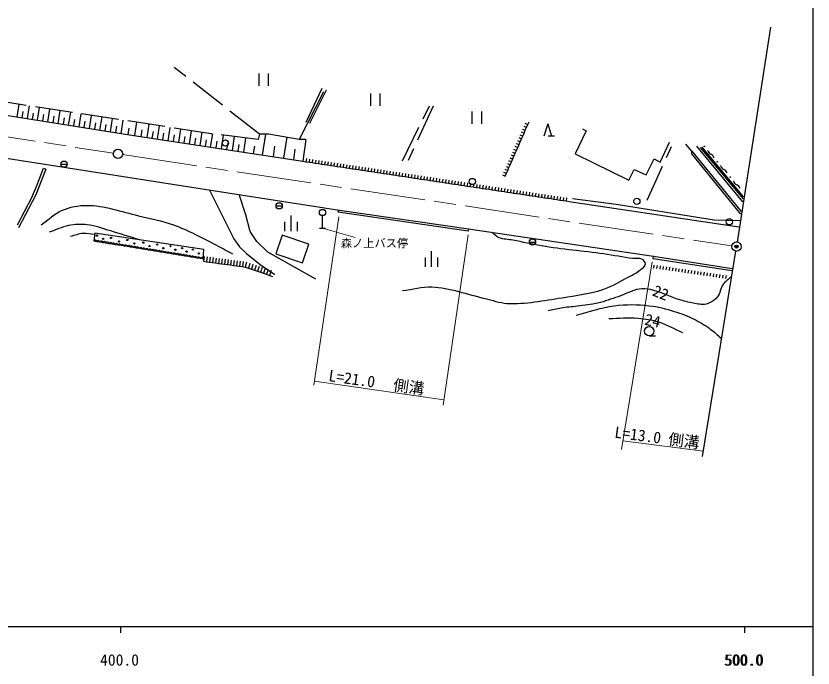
# Model space of a CAD drawing. Units: millimetres, scale not verified. Extents: x 40000 to 680000, y 20000 to 380000.
# Drawn here: x 451238 to 579000, y 198357 to 302886 of the extents above; entities that cross this region are included whole.
import ezdxf
from ezdxf.enums import TextEntityAlignment as Align

# ---------------------------------------------------------------- set-up
doc = ezdxf.new("R2010")
doc.units = ezdxf.units.MM
doc.header["$LTSCALE"] = 1000
doc.header["$PDMODE"] = 32
doc.header["$PDSIZE"] = 500
doc.linetypes.add('CHAIN', pattern=[18.5, 12, -1.5, 3.5, -1.5])
doc.linetypes.add('DASHED', pattern=[7.5, 6, -1.5])
for name, color, linetype, lineweight in [('M-BGD', 7, 'Continuous', 25), ('M-BGD-EXST', 7, 'Continuous', 25), ('M-BMK', 2, 'CHAIN', 13), ('M-BMK-HTXT', 7, 'Continuous', 13), ('M-BMK-SRVR', 3, 'Continuous', 25), ('M-STR-HTXT', 7, 'Continuous', 13), ('M-TTL-BAND', 7, 'Continuous', 25)]:
    doc.layers.add(name, color=color, linetype=linetype, lineweight=lineweight)
doc.layers.add('M-OTRS', color=6, linetype='Continuous')
doc.styles.add('ＭＳ ゴシック', font='')
doc.styles.get('ＭＳ ゴシック').set_extended_font_data('MS Gothic')

msp = doc.modelspace()

# ---------------------------------------------------------------- linework, layer by layer
at = {"layer": 'M-BGD'}
for p, q in [((572162, 301070), (566852, 266648)), ((500509, 290739), (496633, 283090)), ((451435, 286681), (451758, 288721)), ((452253, 286552), (452414, 287574)), ((453072, 286423), (453395, 288470)), ((454714, 286163), (455039, 288219)), ((456364, 285903), (456690, 287966)), ((458019, 285641), (458347, 287712)), ((453892, 286293), (454054, 287319)), ((455538, 286033), (455701, 287063)), ((457191, 285772), (457354, 286806)), ((458849, 285510), (459013, 286548)), ((459681, 285378), (460010, 287458)), ((460515, 285247), (460679, 286288)), ((461350, 285115), (461680, 287202)), ((463025, 284850), (463356, 286946)), ((464707, 284584), (465039, 286688)), ((466395, 284317), (466729, 286430)), ((462187, 284982), (462352, 286028)), ((463865, 284717), (464031, 285767)), ((465550, 284451), (465717, 285505)), ((467241, 284184), (467409, 285242)), ((468090, 284049), (468425, 286170)), ((470583, 285840), (470259, 283711)), ((472246, 283408), (472571, 285536)), ((473948, 283149), (474272, 285275)), ((475648, 282889), (475973, 285015)), ((532621, 285214), (533079, 285013)), ((532822, 285674), (533280, 285473)), ((532878, 284554), (533079, 285013)), ((533079, 285013), (533280, 285473)), ((533280, 285473), (533481, 285933)), ((469349, 284888), (469194, 283874)), ((471439, 284607), (471278, 283556)), ((473097, 283278), (473259, 284342)), ((474798, 283019), (474960, 284082)), ((476499, 282759), (476661, 283822)), ((477349, 282630), (477673, 284755)), ((479048, 282370), (479372, 284495)), ((480747, 282111), (481071, 284235)), ((482448, 281852), (482773, 283981)), ((484179, 281588), (484511, 283764)), ((491224, 283925), (490716, 280591)), ((532017, 283835), (532475, 283634)), ((532218, 284295), (532676, 284094)), ((532274, 283175), (532475, 283634)), ((532420, 284754), (532878, 284554)), ((532475, 283634), (532676, 284094)), ((532676, 284094), (532878, 284554)), ((478198, 282500), (478360, 283562)), ((479898, 282241), (480060, 283303)), ((481596, 281982), (481758, 283043)), ((483309, 281721), (483473, 282797)), ((485060, 281453), (485227, 282554)), ((485950, 281318), (486289, 283543)), ((487759, 281042), (488106, 283316)), ((494637, 283430), (494124, 280071)), ((497692, 283090), (496633, 283090)), ((497692, 283090), (497224, 279598)), ((531413, 282456), (531871, 282255)), ((531614, 282916), (532072, 282715)), ((531816, 283375), (532274, 283175)), ((531871, 282255), (532072, 282715)), ((532072, 282715), (532274, 283175)), ((486849, 281180), (487021, 282305)), ((489457, 282019), (489273, 280811)), ((492697, 282019), (492439, 280328)), ((495963, 281537), (495703, 279830)), ((531011, 281536), (531469, 281336)), ((531212, 281996), (531670, 281796)), ((531267, 280876), (531469, 281336)), ((531469, 281336), (531670, 281796)), ((531670, 281796), (531871, 282255)), ((559567, 281194), (567496, 271533)), ((567741, 273084), (560361, 281988)), ((560905, 281792), (567814, 273547)), ((567871, 273909), (561248, 281854)), ((497795, 280017), (497721, 279523)), ((498292, 279942), (498217, 279448)), ((498788, 279867), (498714, 279373)), ((530407, 280157), (530865, 279957)), ((530608, 280617), (531066, 280417)), ((530663, 279497), (530865, 279957)), ((530809, 281077), (531267, 280876)), ((530865, 279957), (531066, 280417)), ((531066, 280417), (531267, 280876)), ((497224, 279598), (497721, 279523)), ((497721, 279523), (498217, 279448)), ((498217, 279448), (498714, 279373)), ((498714, 279373), (499210, 279298)), ((499285, 279792), (499210, 279298)), ((499210, 279298), (499707, 279223)), ((499781, 279717), (499707, 279223)), ((499707, 279223), (500203, 279148)), ((500278, 279642), (500203, 279148)), ((500203, 279148), (500700, 279073)), ((500775, 279568), (500700, 279073)), ((500700, 279073), (501196, 278998)), ((501271, 279493), (501196, 278998)), ((501196, 278998), (501693, 278923)), ((501768, 279418), (501693, 278923)), ((501693, 278923), (502190, 278848)), ((502264, 279343), (502190, 278848)), ((502190, 278848), (502686, 278773)), ((502761, 279268), (502686, 278773)), ((502686, 278773), (503183, 278698)), ((503257, 279193), (503183, 278698)), ((503183, 278698), (503679, 278623)), ((503754, 279118), (503679, 278623)), ((503679, 278623), (504176, 278548)), ((504250, 279043), (504176, 278548)), ((504176, 278548), (504672, 278473)), ((504747, 278968), (504672, 278473)), ((505244, 278893), (505169, 278398)), ((505740, 278818), (505666, 278323)), ((506237, 278743), (506162, 278248)), ((506733, 278668), (506659, 278174)), ((507230, 278593), (507155, 278099)), ((529803, 278778), (530261, 278578)), ((530004, 279238), (530462, 279037)), ((530060, 278118), (530261, 278578)), ((530205, 279698), (530663, 279497)), ((530261, 278578), (530462, 279037)), ((530462, 279037), (530663, 279497)), ((504672, 278473), (505169, 278398)), ((505169, 278398), (505666, 278323)), ((505666, 278323), (506162, 278248)), ((506162, 278248), (506659, 278174)), ((506659, 278174), (507155, 278099)), ((507155, 278099), (507652, 278024)), ((507726, 278518), (507652, 278024)), ((507652, 278024), (508148, 277949)), ((508223, 278443), (508148, 277949)), ((508148, 277949), (508645, 277874)), ((508720, 278368), (508645, 277874)), ((508645, 277874), (509141, 277799)), ((509216, 278293), (509141, 277799)), ((509141, 277799), (509638, 277724)), ((509713, 278218), (509638, 277724)), ((509638, 277724), (510135, 277649)), ((510209, 278143), (510135, 277649)), ((510135, 277649), (510631, 277574)), ((510706, 278068), (510631, 277574)), ((510631, 277574), (511128, 277499)), ((511202, 277993), (511128, 277499)), ((511128, 277499), (511624, 277424)), ((511699, 277918), (511624, 277424)), ((511624, 277424), (512121, 277349)), ((512195, 277843), (512121, 277349)), ((512121, 277349), (512617, 277274)), ((512692, 277768), (512617, 277274)), ((512617, 277274), (513114, 277199)), ((513189, 277693), (513114, 277199)), ((513685, 277618), (513611, 277124)), ((514182, 277543), (514107, 277049)), ((514678, 277468), (514604, 276974)), ((515175, 277393), (515100, 276899)), ((515671, 277318), (515597, 276824)), ((529199, 277399), (529657, 277199)), ((529400, 277859), (529858, 277658)), ((529602, 278319), (530060, 278118)), ((529657, 277199), (529858, 277658)), ((529858, 277658), (530060, 278118)), ((513114, 277199), (513611, 277124)), ((513611, 277124), (514107, 277049)), ((514107, 277049), (514604, 276974)), ((514604, 276974), (515100, 276899)), ((515100, 276899), (515597, 276824)), ((515597, 276824), (516093, 276749)), ((516168, 277244), (516093, 276749)), ((516093, 276749), (516590, 276674)), ((516665, 277169), (516590, 276674)), ((516590, 276674), (517086, 276599)), ((517161, 277094), (517086, 276599)), ((517086, 276599), (517583, 276524)), ((517658, 277019), (517583, 276524)), ((517583, 276524), (518080, 276449)), ((518154, 276944), (518080, 276449)), ((518080, 276449), (518576, 276374)), ((518651, 276869), (518576, 276374)), ((518576, 276374), (519073, 276299)), ((519147, 276794), (519073, 276299)), ((519073, 276299), (519569, 276224)), ((519644, 276719), (519569, 276224)), ((519569, 276224), (520066, 276149)), ((520140, 276644), (520066, 276149)), ((520066, 276149), (520562, 276074)), ((520637, 276569), (520562, 276074)), ((520562, 276074), (521059, 275999)), ((521134, 276494), (521059, 275999)), ((521059, 275999), (521556, 275924)), ((521630, 276419), (521556, 275924)), ((522127, 276344), (522052, 275850)), ((522623, 276269), (522549, 275775)), ((523120, 276194), (523045, 275700)), ((523616, 276119), (523542, 275625)), ((524113, 276044), (524038, 275550)), ((524610, 275969), (524535, 275475)), ((521556, 275924), (522052, 275850)), ((522052, 275850), (522549, 275775)), ((522549, 275775), (523045, 275700)), ((523045, 275700), (523542, 275625)), ((523542, 275625), (524038, 275550)), ((524038, 275550), (524535, 275475)), ((524535, 275475), (525031, 275400)), ((525106, 275894), (525031, 275400)), ((525031, 275400), (525528, 275325)), ((525603, 275819), (525528, 275325)), ((525528, 275325), (526025, 275250)), ((526099, 275744), (526025, 275250)), ((526025, 275250), (526521, 275175)), ((526596, 275669), (526521, 275175)), ((526521, 275175), (527018, 275100)), ((527092, 275594), (527018, 275100)), ((527018, 275100), (527514, 275025)), ((527589, 275519), (527514, 275025)), ((527514, 275025), (528011, 274950)), ((528085, 275444), (528011, 274950)), ((528011, 274950), (528507, 274875)), ((528582, 275369), (528507, 274875)), ((528507, 274875), (529004, 274800)), ((529079, 275294), (529004, 274800)), ((529004, 274800), (529501, 274725)), ((529575, 275219), (529501, 274725)), ((529501, 274725), (529997, 274650)), ((530072, 275144), (529997, 274650)), ((530568, 275069), (530494, 274575)), ((531065, 274995), (530990, 274500)), ((531561, 274920), (531487, 274425)), ((532058, 274845), (531983, 274350)), ((532555, 274770), (532480, 274275)), ((533051, 274695), (532976, 274200)), ((529997, 274650), (530494, 274575)), ((530494, 274575), (530990, 274500)), ((530990, 274500), (531487, 274425)), ((531487, 274425), (531983, 274350)), ((531983, 274350), (532480, 274275)), ((532480, 274275), (532976, 274200)), ((532976, 274200), (533473, 274125)), ((533548, 274620), (533473, 274125)), ((533473, 274125), (533970, 274050)), ((534044, 274545), (533970, 274050)), ((533970, 274050), (534466, 273975)), ((534541, 274470), (534466, 273975)), ((534466, 273975), (534963, 273900)), ((535037, 274395), (534963, 273900)), ((534963, 273900), (535459, 273825)), ((535534, 274320), (535459, 273825)), ((535459, 273825), (535956, 273750)), ((536031, 274245), (535956, 273750)), ((535956, 273750), (536452, 273675)), ((536527, 274170), (536452, 273675)), ((536452, 273675), (536949, 273601)), ((537024, 274095), (536949, 273601)), ((536949, 273601), (537446, 273526)), ((537520, 274020), (537446, 273526)), ((537446, 273526), (537942, 273451)), ((538017, 273945), (537942, 273451)), ((537942, 273451), (538439, 273376)), ((538513, 273870), (538439, 273376)), ((539010, 273795), (538935, 273301)), ((539506, 273720), (539432, 273226)), ((538439, 273376), (538935, 273301)), ((538935, 273301), (539432, 273226)), ((539432, 273226), (539928, 273151)), ((539928, 273151), (567107, 269071)), ((463710, 266837), (464197, 266757)), ((464197, 266757), (464684, 266677)), ((464684, 266677), (465172, 266597)), ((465172, 266597), (465659, 266517)), ((465659, 266517), (466147, 266437)), ((466147, 266437), (466634, 266357)), ((466634, 266357), (467122, 266277)), ((467122, 266277), (467609, 266198)), ((467609, 266198), (468096, 266118)), ((468096, 266118), (468584, 266038)), ((468584, 266038), (469071, 265958)), ((469071, 265958), (469559, 265878)), ((469559, 265878), (470046, 265798)), ((470046, 265798), (470533, 265718)), ((470533, 265718), (471021, 265638)), ((471021, 265638), (471508, 265558)), ((471508, 265558), (471996, 265478)), ((471996, 265478), (472483, 265398)), ((472483, 265398), (472971, 265318)), ((472971, 265318), (473458, 265238)), ((473458, 265238), (473945, 265158)), ((473945, 265158), (474433, 265078)), ((474433, 265078), (474920, 264998)), ((474920, 264998), (475408, 264918)), ((475408, 264918), (475895, 264838)), ((475895, 264838), (476383, 264758)), ((476383, 264758), (476870, 264679)), ((476870, 264679), (477357, 264599)), ((477357, 264599), (477845, 264519)), ((477845, 264519), (478332, 264439)), ((561297, 232292), (566618, 265167)), ((478332, 264439), (478820, 264359)), ((478820, 264359), (479307, 264279)), ((479307, 264279), (479794, 264199)), ((479794, 264199), (480282, 264119)), ((480282, 264119), (480769, 264039)), ((480769, 264039), (481257, 263959)), ((481427, 264346), (481319, 263554)), ((481319, 263554), (481796, 263489)), ((481904, 264281), (481796, 263489)), ((481796, 263489), (482273, 263423)), ((482382, 264216), (482273, 263423)), ((482273, 263423), (482751, 263358)), ((482859, 264151), (482751, 263358)), ((482751, 263358), (483228, 263293)), ((483337, 264086), (483228, 263293)), ((483228, 263293), (483706, 263228)), ((483814, 264020), (483706, 263228)), ((483706, 263228), (484183, 263163)), ((484291, 263955), (484183, 263163)), ((484769, 263890), (484660, 263097)), ((485246, 263825), (485138, 263032)), ((485724, 263760), (485615, 262967)), ((486201, 263694), (486093, 262902)), ((486678, 263629), (486570, 262836)), ((487156, 263564), (487047, 262771)), ((487633, 263499), (487525, 262706)), ((488200, 263427), (488002, 262641)), ((488747, 263231), (488488, 262474)), ((484183, 263163), (484660, 263097)), ((484660, 263097), (485138, 263032)), ((485138, 263032), (485615, 262967)), ((485615, 262967), (486093, 262902)), ((486093, 262902), (486570, 262836)), ((486570, 262836), (487047, 262771)), ((487047, 262771), (487525, 262706)), ((487525, 262706), (488002, 262641)), ((488002, 262641), (488488, 262474)), ((488488, 262474), (488973, 262308)), ((489233, 263064), (488973, 262308)), ((488973, 262308), (489459, 262141)), ((489718, 262898), (489459, 262141)), ((489459, 262141), (489944, 261974)), ((490204, 262731), (489944, 261974)), ((489944, 261974), (490429, 261808)), ((490689, 262564), (490429, 261808)), ((491175, 262398), (490915, 261641)), ((491660, 262231), (491400, 261474)), ((492145, 262064), (491886, 261308)), ((553471, 262469), (553544, 262964)), ((553974, 262396), (554046, 262890)), ((554477, 262322), (554549, 262817)), ((554979, 262249), (555052, 262744)), ((555482, 262175), (555554, 262670)), ((555985, 262102), (556057, 262597)), ((556487, 262029), (556559, 262523)), ((556990, 261955), (557062, 262450)), ((557492, 261882), (557565, 262376)), ((557995, 261808), (558067, 262303)), ((558498, 261735), (558570, 262230)), ((559000, 261661), (559073, 262156)), ((559503, 261588), (559575, 262083)), ((560006, 261515), (560078, 262009)), ((560508, 261441), (560580, 261936)), ((490429, 261808), (490915, 261641)), ((490915, 261641), (491400, 261474)), ((491400, 261474), (491886, 261308)), ((491886, 261308), (492371, 261141)), ((561011, 261368), (561083, 261863)), ((561513, 261294), (561586, 261789)), ((562016, 261221), (562088, 261716)), ((562519, 261148), (562591, 261642)), ((563021, 261074), (563094, 261569)), ((563524, 261001), (563596, 261495)), ((564027, 260927), (564099, 261422)), ((564529, 260854), (564601, 261349)), ((565032, 260780), (565104, 261275))]:
    msp.add_line(p, q, dxfattribs=at)
at = {"layer": 'M-BGD', "linetype": 'DASHED'}
for p, q in [((490264, 283925), (476615, 294647)), ((500276, 291230), (497356, 285158)), ((500974, 290998), (498157, 285364)), ((513171, 279679), (517512, 288465)), ((518132, 288414), (514101, 279731)), ((552436, 273344), (556296, 281947)), ((493888, 267749), (492871, 264778)), ((498174, 266282), (493888, 267749)), ((497157, 263312), (498174, 266282)), ((492871, 264778), (497157, 263312))]:
    msp.add_line(p, q, dxfattribs=at)
at = {"layer": 'M-BGD'}
for points in [[(391927, 296057), (416490, 292174), (440842, 288359), (469433, 283837), (497224, 279598)], [(373266, 292246), (386432, 290160), (449050, 280207), (482489, 274946), (503071, 271777), (523797, 268768), (523730, 268401), (502909, 271419), (502983, 271790)], [(496633, 283090), (491724, 283925), (490264, 283925)], [(542058, 284805), (542657, 284492), (540874, 280759), (549464, 276579), (550352, 278294), (552251, 277405), (553507, 279963), (554487, 279427), (556003, 282627)], [(567432, 271132), (559567, 280790), (559567, 281194), (558633, 282339)], [(451498, 269377), (453739, 273664), (454554, 275574), (455637, 278477), (456006, 278331), (454420, 274219), (451632, 268901)], [(482271, 274981), (486139, 267134), (487096, 265862), (488177, 264801), (490398, 263038), (492711, 261435)], [(499326, 260710), (491606, 264999), (489834, 266714), (488804, 268316), (488061, 271003), (487039, 274246)], [(567264, 270068), (563143, 270157), (547450, 272672), (540441, 273577)], [(523797, 268768), (553444, 264358), (566056, 262420)], [(481257, 263959), (481365, 265475), (463859, 268055), (463710, 266837)], [(565996, 262041), (553372, 263952), (553444, 264358)]]:
    msp.add_lwpolyline(points, dxfattribs=at)
at = {"layer": 'M-BGD', "linetype": 'DASHED'}
msp.add_lwpolyline([(490264, 283925), (490081, 283070), (482528, 284012), (443473, 289989), (442652, 292084), (438782, 292464), (438222, 288769)], dxfattribs=at)
at = {"layer": 'M-BGD'}
for centre, radius in [((561573, 281973), 50), ((563652, 279516), 50), ((565732, 277059), 50), ((464233, 267677), 100), ((465224, 267140), 100), ((466484, 267305), 100), ((469107, 266974), 100), ((467744, 266727), 100), ((470222, 266417), 100), ((471647, 266561), 100), ((472639, 266004), 100), ((473878, 266231), 100), ((474848, 265653), 100), ((476005, 265983), 100), ((477884, 265653), 100), ((476790, 265405), 100), ((478587, 265116), 100), ((479599, 265425), 100), ((480549, 264826), 100)]:
    msp.add_circle(centre, radius, dxfattribs=at)
for centre, radius, start, end in [((562932, 281542), 859, 192.32605, 248.15704), ((562293, 279947), 859, 12.32427, 68.15773), ((565012, 279085), 859, 192.32605, 248.15704), ((564372, 277490), 859, 12.32427, 68.15773), ((567091, 276628), 859, 192.32361, 248.15931), ((566452, 275033), 859, 12.32605, 68.15704), ((463933, 266671), 278, 18.13744, 143.23236), ((464420, 266591), 278, 18.13892, 143.23125), ((464907, 266511), 278, 18.13799, 143.23181), ((465395, 266431), 278, 18.14009, 143.23199), ((465882, 266351), 278, 18.13744, 143.23236), ((466370, 266271), 278, 18.13744, 143.23236), ((466857, 266191), 278, 18.13744, 143.23236), ((467344, 266111), 278, 18.14157, 143.23089), ((467832, 266031), 278, 18.13744, 143.23236), ((468319, 265951), 278, 18.13744, 143.23236), ((468807, 265871), 278, 18.13744, 143.23236), ((469294, 265791), 278, 18.14009, 143.23199), ((469782, 265711), 278, 18.13892, 143.23125), ((470269, 265631), 278, 18.13744, 143.23236), ((470756, 265551), 278, 18.13744, 143.23236), ((471244, 265471), 278, 18.14009, 143.23199), ((471731, 265391), 278, 18.13744, 143.23236), ((472219, 265311), 278, 18.13892, 143.23125), ((472706, 265231), 278, 18.13744, 143.23236), ((473194, 265152), 278, 18.14009, 143.23199), ((473681, 265072), 278, 18.13744, 143.23236), ((474168, 264992), 278, 18.13744, 143.23236), ((474656, 264912), 278, 18.13892, 143.23125), ((475143, 264832), 278, 18.14009, 143.23199), ((475631, 264752), 278, 18.13744, 143.23236), ((476118, 264672), 278, 18.13744, 143.23236), ((476605, 264592), 278, 18.13744, 143.23236), ((477093, 264512), 278, 18.14157, 143.23089), ((477580, 264432), 278, 18.13799, 143.23181), ((478068, 264352), 278, 18.13744, 143.23236), ((478555, 264272), 278, 18.13744, 143.23236), ((479043, 264192), 278, 18.14009, 143.23199), ((479530, 264112), 278, 18.13744, 143.23236), ((480017, 264032), 278, 18.13892, 143.23125), ((480505, 263952), 278, 18.13744, 143.23236), ((480992, 263872), 278, 18.14009, 143.23199)]:
    msp.add_arc(centre, radius, start, end, dxfattribs=at)
for points, knots in [([(455301, 269429), (456436, 270206), (457437, 271227), (458704, 271759), (459914, 272268), (461255, 272526), (462567, 272526), (465391, 272525), (468124, 271505), (470876, 270870), (472760, 270436), (474670, 270060), (476486, 269399), (478845, 268540), (481051, 267308), (483293, 266180), (484183, 265731), (485050, 265239), (485929, 264769)], [0, 0, 0, 0, 1, 1, 1, 2, 2, 2, 3, 3, 3, 4, 4, 4, 5, 5, 5, 6, 6, 6, 6]), ([(471070, 266992), (469524, 267467), (467986, 267972), (466430, 268418), (465170, 268779), (463933, 269293), (462629, 269429), (461652, 269531), (460650, 269463), (459685, 269276), (458603, 269067), (457601, 268561), (456558, 268203)], [0, 0, 0, 0, 1, 1, 1, 2, 2, 2, 3, 3, 3, 4, 4, 4, 4]), ([(463837, 267872), (463220, 267921), (462602, 268069), (461985, 268019), (461298, 267964), (460646, 267692), (459977, 267529)], [0, 0, 0, 0, 1, 1, 1, 2, 2, 2, 2]), ([(513207, 258854), (514769, 259057), (516319, 259532), (517893, 259465), (520799, 259341), (523579, 258229), (526420, 257602), (527594, 257343), (528740, 256887), (529941, 256816), (532896, 256643), (535848, 257275), (538773, 257726), (541020, 258072), (543302, 258364), (545452, 259101), (546856, 259582), (548139, 260364), (549446, 261065), (550058, 261393), (550712, 261671), (551247, 262113), (551593, 262399), (552115, 262680), (552131, 263128), (552143, 263455), (551829, 263757), (551542, 263914), (551129, 264138), (550601, 263960), (550134, 264012), (548565, 264187), (547016, 264511), (545452, 264732), (542131, 265201), (538781, 265471), (535471, 266017), (533938, 266270), (532429, 266647), (530904, 266938), (530156, 267081), (529354, 267039), (528657, 267343), (528212, 267537), (527880, 267927), (527492, 268219)], [0, 0, 0, 0, 1, 1, 1, 2, 2, 2, 3, 3, 3, 4, 4, 4, 5, 5, 5, 6, 6, 6, 7, 7, 7, 8, 8, 8, 9, 9, 9, 10, 10, 10, 11, 11, 11, 12, 12, 12, 13, 13, 13, 14, 14, 14, 15, 15, 15, 15]), ([(565836, 261026), (565423, 260640), (564929, 260325), (564598, 259867), (564157, 259257), (564122, 258404), (563651, 257816), (563357, 257450), (562947, 257181), (562532, 256962), (562242, 256808), (561925, 256684), (561599, 256651), (560914, 256582), (560225, 256772), (559548, 256899), (558755, 257049), (557974, 257269), (557202, 257505), (555756, 257949), (554413, 258739), (552929, 259028), (552339, 259143), (551721, 259197), (551127, 259106), (549939, 258924), (548877, 258264), (547739, 257878), (546674, 257518), (545617, 257122), (544523, 256865), (543432, 256608), (542312, 256488), (541201, 256340), (540342, 256226), (539470, 256199), (538614, 256060), (537908, 255946), (537216, 255757), (536517, 255606)], [0, 0, 0, 0, 1, 1, 1, 2, 2, 2, 3, 3, 3, 4, 4, 4, 5, 5, 5, 6, 6, 6, 7, 7, 7, 8, 8, 8, 9, 9, 9, 10, 10, 10, 11, 11, 11, 12, 12, 12, 13, 13, 13, 13]), ([(541096, 254942), (543113, 255443), (545083, 256193), (547145, 256445), (548996, 256672), (550886, 256652), (552739, 256445), (554104, 256293), (555446, 255941), (556759, 255536), (557849, 255199), (558920, 254785), (559941, 254277), (560844, 253828), (561707, 253291), (562528, 252704), (563150, 252259), (563702, 251724), (564289, 251234)], [0, 0, 0, 0, 1, 1, 1, 2, 2, 2, 3, 3, 3, 4, 4, 4, 5, 5, 5, 6, 6, 6, 6]), ([(558123, 252075), (556841, 252646), (555618, 253376), (554277, 253788), (553202, 254118), (552076, 254287), (550956, 254382), (549400, 254515), (547832, 254359), (546271, 254347)], [0, 0, 0, 0, 1, 1, 1, 2, 2, 2, 3, 3, 3, 3])]:
    msp.add_open_spline(points, degree=3, knots=knots, dxfattribs=at)
at = {"layer": 'M-BGD-EXST'}
for p, q in [((490183, 293663), (490183, 291663)), ((491683, 293663), (491683, 291663)), ((508088, 290464), (508088, 288464)), ((509588, 290464), (509588, 288464)), ((524332, 287572), (524332, 285572)), ((525832, 287572), (525832, 285572)), ((536464, 285603), (535864, 283603)), ((536464, 285603), (537064, 283603)), ((537564, 283603), (536564, 283603)), ((458451, 279126), (459451, 279126)), ((492928, 272446), (493928, 272446)), ((495287, 270880), (495287, 268380)), ((500367, 268878), (500367, 270878)), ((494287, 269880), (494287, 268380)), ((496287, 269880), (496287, 268380)), ((499867, 268878), (500867, 268878)), ((533538, 266645), (534538, 266645)), ((517803, 265169), (517803, 262669)), ((516803, 264169), (516803, 262669)), ((518803, 264169), (518803, 262669)), ((552745, 251594), (553745, 251594))]:
    msp.add_line(p, q, dxfattribs=at)
for centre, radius in [((484816, 282501), 500), ((458951, 279126), 500), ((524400, 276348), 500), ((550761, 273187), 500), ((493428, 272446), 500), ((500367, 271378), 500), ((565568, 269888), 500), ((534038, 266645), 500), ((552745, 252344), 750)]:
    msp.add_circle(centre, radius, dxfattribs=at)
at = {"layer": 'M-BMK'}
for p, q in [((369317, 295825), (466854, 280882)), ((468337, 280656), (565996, 266018))]:
    msp.add_line(p, q, dxfattribs=at)
at = {"layer": 'M-BMK-HTXT'}
msp.add_line((500367, 268878), (505607, 267356), dxfattribs=at)
at = {"layer": 'M-BMK-SRVR'}
for centre in [(467595, 280768), (566738, 265907)]:
    msp.add_circle(centre, 750, dxfattribs=at)
at = {"layer": 'M-OTRS'}
msp.add_point((566738, 265907), dxfattribs=at)
at = {"layer": 'M-STR-HTXT'}
for p, q in [((502995, 270676), (498974, 243700)), ((519697, 240499), (523725, 267783)), ((553216, 263457), (548305, 233369)), ((499069, 244338), (519826, 241374)), ((548534, 234770), (561428, 233121))]:
    msp.add_line(p, q, dxfattribs=at)
at = {"layer": 'M-TTL-BAND'}
for p, q in [((579000, 20000), (579000, 370000)), ((40000, 205000), (579000, 205000)), ((468000, 205000), (468000, 204000)), ((568000, 205000), (568000, 204000))]:
    msp.add_line(p, q, dxfattribs=at)

# ---------------------------------------------------------------- texts
at = {"layer": 'M-BGD', "style": 'ＭＳ ゴシック'}
for s, rotation, p in [('22', 338.164, (554603, 258516)), ('24', 347.801, (553297, 254042))]:
    msp.add_text(s, height=1833, rotation=rotation, dxfattribs=at).set_placement(p, align=Align.MIDDLE_CENTER)
at = {"layer": 'M-BMK-HTXT', "style": 'ＭＳ ゴシック'}
msp.add_text('森ノ上バス停', height=1320, dxfattribs=at).set_placement((508705, 266456), align=Align.MIDDLE_CENTER)
at = {"layer": 'M-STR-HTXT', "style": 'ＭＳ ゴシック'}
for s, rotation, p in [('L=21.0', 351.871, (505085, 244741)), ('側溝', 351.871, (514214, 243438)), ('L=13.0', 352.707, (550928, 235724)), ('側溝', 352.707, (558302, 234781))]:
    msp.add_text(s, height=1833, rotation=rotation, dxfattribs=at).set_placement(p, align=Align.MIDDLE_CENTER)
at = {"layer": 'M-TTL-BAND', "style": 'ＭＳ ゴシック'}
for s, p in [('400.0', (467844, 198195)), ('500.0', (567844, 198195)), ('500.0', (568000, 198195))]:
    msp.add_text(s, height=1833, dxfattribs=at).set_placement(p, align=Align.BOTTOM_CENTER)

doc.saveas('drawing.dxf')
